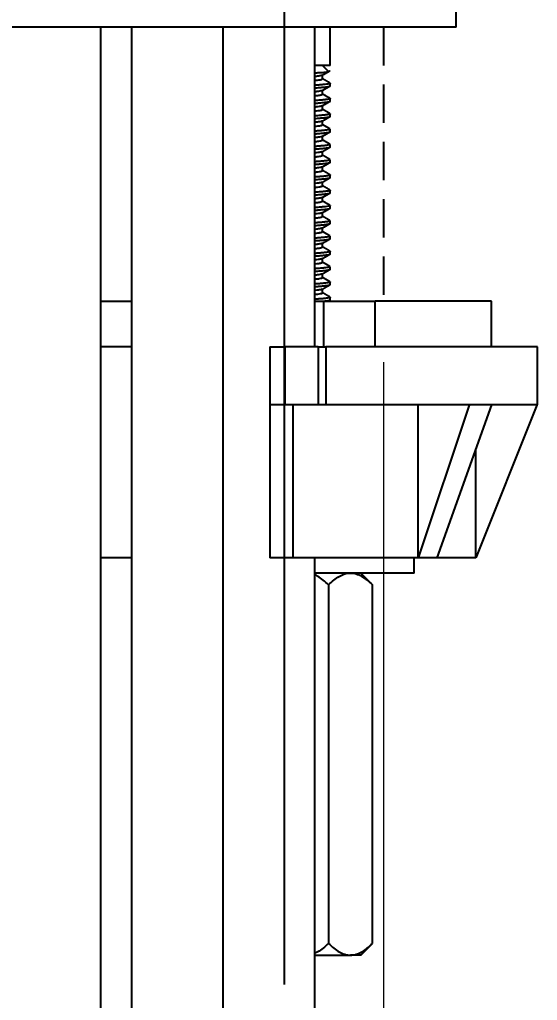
# Model space of a CAD drawing. Extents: x 1425 to 2779, y 0 to 992.
# Drawn here: x 1696.6 to 1730.5, y 295.8 to 359.9 of the extents above; entities that cross this region are included whole.
import ezdxf

# ---------------------------------------------------------------- set-up
doc = ezdxf.new("R2010")
doc.units = 0
doc.header["$LTSCALE"] = 10
doc.header["$MEASUREMENT"] = 0
doc.header["$PDMODE"] = 3
doc.header["$PDSIZE"] = -10
doc.linetypes.add('ACAD_ISO04W100', pattern=[30.5, 24, -3, 0.5, -3])
doc.linetypes.add('HIDDEN', pattern=[0.375, 0.25, -0.125])
doc.layers.get('0').update_dxf_attribs({"linetype": 'CONTINUOUS'})
doc.layers.get('DEFPOINTS').update_dxf_attribs({"linetype": 'CONTINUOUS'})
doc.layers.add('1', color=7, linetype='CONTINUOUS')
doc.layers.add('BODY', color=7, linetype='CONTINUOUS')
doc.styles.add('Daelim Dimension', font='')
doc.styles.get('Daelim Dimension').set_extended_font_data('나눔고딕')
doc.dimstyles.new('DEFAULT', dxfattribs={"dimscale": 2, "dimtxt": 2, "dimasz": 2, "dimexe": 0, "dimexo": 2, "dimgap": 1, "dimtad": 1, "dimdec": 1, "dimzin": 9, "dimdsep": 46, "dimtxsty": 'Daelim Dimension', "dimcen": 0.5, "dimclrd": 252, "dimclre": 252, "dimclrt": 3, "dimadec": 1, "dimazin": 0, "dimtfac": 1, "dimtdec": 1, "dimtix": 1, "dimtmove": 0, "dimatfit": 3, "dimfxl": 1, "dimtolj": 1, "dimtzin": 1, "dimlwd": 9, "dimlwe": 9, "dimarcsym": 0})

# ---------------------------------------------------------------- blocks, each defined once
blk = doc.blocks.new('*D14')
at = {"color": 5, "lineweight": 9, "ltscale": 0.5, "transparency": 16777216}
for p, q in [((1685.462, 337.513), (1685.462, 286.945)), ((1720.462, 337.513), (1720.462, 286.945)), ((1685.462, 286.945), (1590.295, 286.945)), ((1716.462, 286.945), (1689.462, 286.945))]:
    blk.add_line(p, q, dxfattribs=at)
at = {"color": 5, "ltscale": 0.5, "transparency": 16777216}
for points in [[(1689.462, 287.612), (1689.462, 286.278), (1685.462, 286.945)], [(1716.462, 287.612), (1716.462, 286.278), (1720.462, 286.945)]]:
    blk.add_solid(points, dxfattribs=at)
at = {"layer": 'DEFPOINTS', "color": 0, "ltscale": 0.5, "transparency": 16777216}
for p in [(1685.462, 341.513), (1720.462, 341.513), (1685.462, 286.945)]:
    blk.add_point(p, dxfattribs=at)
at = {"color": 7, "lineweight": -3, "ltscale": 0.5, "transparency": 16777216, "insert": (1635.878, 296.93), "char_height": 10, "attachment_point": 5, "style": 'Daelim Dimension'}
blk.add_mtext('\\A1;설치구멍 {\\H1.25x;\\C256;Ø}35', dxfattribs=at)

msp = doc.modelspace()

# ---------------------------------------------------------------- linework, layer by layer
at = {"color": 7, "linetype": 'HIDDEN', "lineweight": -3}
msp.add_line((1720.462, 359.429), (1720.462, 341.513), dxfattribs=at)
at = {"color": 7, "lineweight": -3, "ltscale": 0.5}
msp.add_line((1716.849, 322.94), (1716.849, 299.487), dxfattribs=at)
at = {"layer": '1', "color": 7, "linetype": 'Continuous', "lineweight": -3}
for p, q in [((1725.212, 359.429), (1725.212, 360.429)), ((1725.212, 359.429), (1680.712, 359.429)), ((1701.962, 292.325), (1701.962, 359.428)), ((1703.962, 359.428), (1703.962, 292.325)), ((1709.962, 291.18), (1709.962, 359.429)), ((1715.962, 338.515), (1715.962, 359.428)), ((1716.962, 356.929), (1716.962, 359.429)), ((1716.962, 356.929), (1715.962, 356.929)), ((1716.849, 356.542), (1716.462, 356.929)), ((1716.462, 356.052), (1716.462, 356.298)), ((1716.962, 355.595), (1716.962, 355.763)), ((1716.462, 355.052), (1716.462, 355.298)), ((1716.462, 354.052), (1716.462, 354.298)), ((1716.962, 354.596), (1716.962, 354.764)), ((1716.962, 353.595), (1716.962, 353.763)), ((1716.462, 353.052), (1716.462, 353.298)), ((1716.962, 352.595), (1716.962, 352.763)), ((1716.462, 352.052), (1716.462, 352.298)), ((1716.962, 351.596), (1716.962, 351.763)), ((1716.462, 351.052), (1716.462, 351.298)), ((1716.962, 350.595), (1716.962, 350.763)), ((1716.462, 350.052), (1716.462, 350.298)), ((1716.962, 349.596), (1716.962, 349.764)), ((1716.462, 349.053), (1716.462, 349.298)), ((1716.962, 348.595), (1716.962, 348.763)), ((1716.462, 348.052), (1716.462, 348.298)), ((1716.462, 347.052), (1716.462, 347.298)), ((1716.962, 347.595), (1716.962, 347.763)), ((1716.962, 346.596), (1716.962, 346.763)), ((1716.462, 346.052), (1716.462, 346.298)), ((1716.462, 345.052), (1716.462, 345.298)), ((1716.962, 345.595), (1716.962, 345.763)), ((1716.962, 344.596), (1716.962, 344.764)), ((1716.462, 344.053), (1716.462, 344.298)), ((1716.962, 343.595), (1716.962, 343.763)), ((1716.462, 343.052), (1716.462, 343.298)), ((1716.962, 342.595), (1716.962, 342.763)), ((1716.462, 342.052), (1716.462, 342.298)), ((1701.962, 341.513), (1703.02, 341.513)), ((1703.02, 341.513), (1703.962, 341.513)), ((1715.962, 341.513), (1716.52, 341.513)), ((1716.52, 341.513), (1719.898, 341.513)), ((1716.52, 341.513), (1716.52, 338.513)), ((1716.962, 341.596), (1716.962, 341.763)), ((1727.52, 341.513), (1719.898, 341.513)), ((1719.898, 338.513), (1719.898, 341.513)), ((1727.52, 338.513), (1727.52, 341.513)), ((1703.02, 338.513), (1701.962, 338.513)), ((1703.962, 338.513), (1703.02, 338.513)), ((1713.02, 338.513), (1714.02, 338.513)), ((1713.02, 338.513), (1713.02, 334.713)), ((1716.183, 338.513), (1714.02, 338.513)), ((1714.02, 334.713), (1714.02, 338.513)), ((1716.183, 338.513), (1716.68, 338.513)), ((1716.183, 338.513), (1716.183, 334.713)), ((1730.52, 338.513), (1716.68, 338.513)), ((1716.68, 338.513), (1716.68, 334.713)), ((1730.52, 334.713), (1730.52, 338.513)), ((1713.02, 334.713), (1713.02, 324.713)), ((1714.02, 334.713), (1713.02, 334.713)), ((1716.183, 334.713), (1714.02, 334.713)), ((1714.509, 334.713), (1714.509, 324.713)), ((1716.68, 334.713), (1716.183, 334.713)), ((1726.051, 334.713), (1716.68, 334.713)), ((1722.718, 324.713), (1722.718, 334.713)), ((1726.052, 334.711), (1722.718, 324.713)), ((1723.968, 324.713), (1727.534, 334.713)), ((1727.534, 334.713), (1726.071, 334.713)), ((1730.481, 334.712), (1726.487, 324.713)), ((1730.48, 334.713), (1727.534, 334.713)), ((1730.482, 334.713), (1730.48, 334.709)), ((1730.52, 334.713), (1730.482, 334.713)), ((1726.487, 324.713), (1726.487, 331.778)), ((1703.02, 324.713), (1701.962, 324.713)), ((1703.962, 324.713), (1703.02, 324.713)), ((1714.509, 324.713), (1713.02, 324.713)), ((1722.718, 324.713), (1714.509, 324.713)), ((1715.962, 292.325), (1715.962, 324.713)), ((1722.462, 323.714), (1722.462, 324.713)), ((1723.968, 324.713), (1722.718, 324.713)), ((1726.487, 324.713), (1723.968, 324.713)), ((1722.462, 323.714), (1715.962, 323.714)), ((1719.736, 322.94), (1718.962, 323.714)), ((1719.736, 299.487), (1719.736, 322.94)), ((1718.962, 298.714), (1719.736, 299.487)), ((1715.962, 298.714), (1718.292, 298.714)), ((1718.962, 298.714), (1718.292, 298.714))]:
    msp.add_line(p, q, dxfattribs=at)
msp.add_ellipse((1703.727, 268.073), major_axis=(23.936, 66.598), ratio=0.180386, start_param=0.118792, end_param=0.120154, dxfattribs=at)
for points, knots in [([(1716.445, 356.288), (1716.439, 356.284), (1716.43, 356.281), (1716.394, 356.269), (1716.358, 356.261), (1716.299, 356.25), (1716.287, 356.248), (1716.261, 356.244), (1716.247, 356.241), (1716.204, 356.235), (1716.173, 356.23), (1716.092, 356.22), (1716.039, 356.213), (1715.982, 356.207)], [0, 0, 0, 0, 0.135204, 0.135204, 0.454081, 0.454081, 0.533801, 0.533801, 0.61352, 0.61352, 0.772959, 0.772959, 1, 1, 1, 1]), ([(1715.988, 356.451), (1716.028, 356.453), (1716.067, 356.455), (1716.129, 356.458), (1716.152, 356.46), (1716.198, 356.462), (1716.22, 356.463), (1716.286, 356.467), (1716.327, 356.47), (1716.445, 356.477), (1716.515, 356.482), (1716.606, 356.49), (1716.634, 356.492), (1716.673, 356.496), (1716.685, 356.497), (1716.709, 356.5), (1716.72, 356.501), (1716.772, 356.507), (1716.804, 356.511), (1716.847, 356.521), (1716.858, 356.525), (1716.859, 356.532), (1716.859, 356.533), (1716.857, 356.534), (1716.857, 356.534), (1716.857, 356.534)], [0, 0, 0, 0, 0.070419, 0.070419, 0.114596, 0.114596, 0.158773, 0.158773, 0.247128, 0.247128, 0.423838, 0.423838, 0.512192, 0.512192, 0.55637, 0.55637, 0.600547, 0.600547, 0.777256, 0.777256, 0.953966, 0.953966, 0.998143, 0.998143, 1, 1, 1, 1]), ([(1716.962, 355.764), (1716.962, 355.755), (1716.95, 355.747), (1716.918, 355.736), (1716.911, 355.733), (1716.895, 355.729), (1716.886, 355.726), (1716.857, 355.72), (1716.835, 355.715), (1716.76, 355.702), (1716.697, 355.694), (1716.604, 355.683), (1716.584, 355.681), (1716.554, 355.678), (1716.544, 355.677), (1716.523, 355.675), (1716.47, 355.67), (1716.413, 355.665), (1716.269, 355.653), (1716.163, 355.644), (1716.02, 355.634), (1715.992, 355.632), (1715.964, 355.63)], [0, 0, 0, 0, 0.188657, 0.188657, 0.236586, 0.236586, 0.284515, 0.284515, 0.380373, 0.380373, 0.572089, 0.572089, 0.620019, 0.620019, 0.643983, 0.643983, 0.667948, 0.763806, 0.763806, 0.955522, 0.955522, 1, 1, 1, 1]), ([(1715.979, 355.951), (1716.031, 355.956), (1716.079, 355.962), (1716.191, 355.975), (1716.25, 355.984), (1716.311, 355.995), (1716.322, 355.997), (1716.344, 356.002), (1716.354, 356.004), (1716.383, 356.011), (1716.399, 356.015), (1716.439, 356.029), (1716.455, 356.038), (1716.461, 356.049), (1716.462, 356.05), (1716.462, 356.052)], [0, 0, 0, 0, 0.166667, 0.166667, 0.427084, 0.427084, 0.492188, 0.492188, 0.557292, 0.557292, 0.6875, 0.6875, 0.947917, 0.947917, 1, 1, 1, 1]), ([(1715.986, 355.463), (1716.001, 355.464), (1716.017, 355.465), (1716.09, 355.471), (1716.146, 355.475), (1716.227, 355.481), (1716.253, 355.484), (1716.305, 355.488), (1716.33, 355.49), (1716.403, 355.497), (1716.449, 355.502), (1716.579, 355.515), (1716.654, 355.524), (1716.733, 355.534), (1716.748, 355.536), (1716.777, 355.541), (1716.791, 355.543), (1716.83, 355.549), (1716.853, 355.553), (1716.911, 355.565), (1716.938, 355.573), (1716.958, 355.586), (1716.962, 355.59), (1716.962, 355.594), (1716.962, 355.594), (1716.962, 355.595)], [0, 0, 0, 0, 0.025621, 0.025621, 0.12267, 0.12267, 0.171195, 0.171195, 0.21972, 0.21972, 0.316769, 0.316769, 0.510868, 0.510868, 0.559392, 0.559392, 0.607917, 0.607917, 0.704966, 0.704966, 0.899065, 0.899065, 0.996115, 0.996115, 1, 1, 1, 1]), ([(1716.448, 355.29), (1716.446, 355.288), (1716.443, 355.287), (1716.435, 355.283), (1716.429, 355.281), (1716.417, 355.277), (1716.411, 355.275), (1716.388, 355.268), (1716.371, 355.264), (1716.31, 355.251), (1716.26, 355.243), (1716.184, 355.232), (1716.168, 355.23), (1716.135, 355.225), (1716.117, 355.223), (1716.064, 355.216), (1716.026, 355.212), (1715.984, 355.207), (1715.983, 355.207), (1715.982, 355.207)], [0, 0, 0, 0, 0.057498, 0.057498, 0.135623, 0.135623, 0.213748, 0.213748, 0.369999, 0.369999, 0.682499, 0.682499, 0.760624, 0.760624, 0.83875, 0.83875, 0.995, 0.995, 1, 1, 1, 1]), ([(1715.987, 354.952), (1716.025, 354.956), (1716.08, 354.962), (1716.13, 354.968), (1716.164, 354.972), (1716.18, 354.974), (1716.257, 354.985), (1716.308, 354.994), (1716.369, 355.007), (1716.395, 355.014), (1716.415, 355.021), (1716.428, 355.025), (1716.433, 355.028), (1716.454, 355.037), (1716.462, 355.045), (1716.462, 355.052)], [0, 0, 0, 0, 0.124999, 0.19065, 0.19065, 0.256301, 0.256301, 0.518904, 0.518904, 0.650206, 0.715857, 0.715857, 0.781508, 0.781508, 1, 1, 1, 1]), ([(1715.963, 354.461), (1715.988, 354.463), (1716.012, 354.465), (1716.095, 354.471), (1716.151, 354.475), (1716.311, 354.488), (1716.408, 354.497), (1716.537, 354.511), (1716.578, 354.515), (1716.634, 354.522), (1716.653, 354.524), (1716.687, 354.528), (1716.704, 354.53), (1716.783, 354.541), (1716.834, 354.549), (1716.893, 354.561), (1716.909, 354.565), (1716.929, 354.572), (1716.934, 354.574), (1716.944, 354.578), (1716.949, 354.58), (1716.958, 354.586), (1716.962, 354.59), (1716.962, 354.594)], [0, 0, 0, 0, 0.039352, 0.039352, 0.135802, 0.135802, 0.328702, 0.328702, 0.425153, 0.425153, 0.473378, 0.473378, 0.521603, 0.521603, 0.714503, 0.714503, 0.810954, 0.810954, 0.859179, 0.859179, 0.907404, 0.907404, 1, 1, 1, 1]), ([(1716.445, 354.288), (1716.433, 354.281), (1716.413, 354.275), (1716.368, 354.264), (1716.349, 354.259), (1716.315, 354.253), (1716.303, 354.251), (1716.278, 354.246), (1716.265, 354.244), (1716.197, 354.233), (1716.132, 354.225), (1716.031, 354.212), (1716.004, 354.209), (1715.975, 354.206)], [0, 0, 0, 0, 0.257574, 0.257574, 0.415402, 0.415402, 0.494317, 0.494317, 0.573231, 0.573231, 0.888888, 0.888888, 1, 1, 1, 1]), ([(1716.948, 354.779), (1716.949, 354.779), (1716.95, 354.778), (1716.955, 354.775), (1716.957, 354.773), (1716.961, 354.769), (1716.962, 354.767), (1716.963, 354.756), (1716.95, 354.747), (1716.9, 354.729), (1716.862, 354.72), (1716.799, 354.709), (1716.786, 354.707), (1716.757, 354.702), (1716.742, 354.7), (1716.695, 354.694), (1716.661, 354.69), (1716.55, 354.677), (1716.465, 354.669), (1716.344, 354.659), (1716.319, 354.657), (1716.268, 354.653), (1716.242, 354.651), (1716.162, 354.644), (1716.107, 354.64), (1716.029, 354.634), (1716.008, 354.633), (1715.987, 354.631)], [0, 0, 0, 0, 0.014588, 0.014588, 0.05799, 0.05799, 0.101393, 0.101393, 0.275003, 0.275003, 0.448614, 0.448614, 0.492016, 0.492016, 0.535419, 0.535419, 0.622224, 0.622224, 0.795835, 0.795835, 0.839237, 0.839237, 0.88264, 0.88264, 0.969445, 0.969445, 1, 1, 1, 1]), ([(1715.957, 353.949), (1715.975, 353.951), (1715.993, 353.953), (1716.031, 353.956), (1716.05, 353.959), (1716.142, 353.969), (1716.205, 353.977), (1716.286, 353.99), (1716.31, 353.995), (1716.343, 354.002), (1716.353, 354.004), (1716.372, 354.008), (1716.381, 354.011), (1716.422, 354.022), (1716.444, 354.031), (1716.459, 354.044), (1716.462, 354.048), (1716.462, 354.052)], [0, 0, 0, 0, 0.056403, 0.056403, 0.119919, 0.119919, 0.373985, 0.373985, 0.501017, 0.501017, 0.564534, 0.564534, 0.62805, 0.62805, 0.882116, 0.882116, 1, 1, 1, 1]), ([(1716.962, 353.763), (1716.962, 353.759), (1716.959, 353.756), (1716.951, 353.75), (1716.947, 353.747), (1716.938, 353.743), (1716.932, 353.741), (1716.901, 353.729), (1716.863, 353.72), (1716.788, 353.707), (1716.76, 353.703), (1716.714, 353.696), (1716.689, 353.693), (1716.663, 353.69), (1716.645, 353.688), (1716.636, 353.687), (1716.552, 353.677), (1716.466, 353.669), (1716.275, 353.653), (1716.169, 353.645), (1716.024, 353.634), (1715.995, 353.632), (1715.965, 353.63)], [0, 0, 0, 0, 0.084111, 0.084111, 0.132336, 0.132336, 0.180561, 0.180561, 0.373461, 0.373461, 0.469911, 0.469911, 0.518136, 0.542249, 0.542249, 0.566361, 0.566361, 0.759261, 0.759261, 0.952161, 0.952161, 1, 1, 1, 1]), ([(1716.447, 353.289), (1716.446, 353.289), (1716.446, 353.288), (1716.441, 353.286), (1716.436, 353.284), (1716.426, 353.279), (1716.419, 353.277), (1716.386, 353.267), (1716.348, 353.259), (1716.275, 353.246), (1716.248, 353.241), (1716.204, 353.235), (1716.189, 353.233), (1716.157, 353.228), (1716.14, 353.226), (1716.08, 353.218), (1716.033, 353.212), (1715.983, 353.207)], [0, 0, 0, 0, 0.013887, 0.013887, 0.092801, 0.092801, 0.171716, 0.171716, 0.487372, 0.487372, 0.645201, 0.645201, 0.724115, 0.724115, 0.803029, 0.803029, 1, 1, 1, 1]), ([(1715.988, 353.463), (1716.005, 353.464), (1716.023, 353.466), (1716.098, 353.471), (1716.153, 353.475), (1716.26, 353.484), (1716.311, 353.489), (1716.383, 353.495), (1716.407, 353.498), (1716.453, 353.502), (1716.476, 353.504), (1716.584, 353.516), (1716.658, 353.524), (1716.753, 353.537), (1716.781, 353.541), (1716.82, 353.547), (1716.832, 353.549), (1716.854, 353.554), (1716.865, 353.556), (1716.913, 353.566), (1716.939, 353.574), (1716.959, 353.586), (1716.962, 353.59), (1716.962, 353.595), (1716.962, 353.595), (1716.962, 353.595)], [0, 0, 0, 0, 0.028726, 0.028726, 0.125776, 0.125776, 0.222825, 0.222825, 0.27135, 0.27135, 0.319875, 0.319875, 0.513974, 0.513974, 0.611023, 0.611023, 0.659548, 0.659548, 0.708073, 0.708073, 0.902172, 0.902172, 0.999221, 0.999221, 1, 1, 1, 1]), ([(1715.989, 352.952), (1716.046, 352.958), (1716.098, 352.964), (1716.162, 352.972), (1716.178, 352.974), (1716.209, 352.978), (1716.224, 352.981), (1716.266, 352.987), (1716.292, 352.992), (1716.361, 353.005), (1716.396, 353.014), (1716.433, 353.027), (1716.443, 353.032), (1716.457, 353.041), (1716.461, 353.045), (1716.462, 353.051), (1716.462, 353.052), (1716.462, 353.052)], [0, 0, 0, 0, 0.186974, 0.186974, 0.252625, 0.252625, 0.318277, 0.318277, 0.449579, 0.449579, 0.712184, 0.712184, 0.843486, 0.843486, 0.974789, 0.974789, 1, 1, 1, 1]), ([(1715.976, 352.462), (1715.998, 352.464), (1716.02, 352.465), (1716.071, 352.469), (1716.1, 352.471), (1716.156, 352.476), (1716.183, 352.478), (1716.317, 352.489), (1716.51, 352.507), (1716.66, 352.524), (1716.787, 352.542), (1716.837, 352.55), (1716.914, 352.566), (1716.94, 352.574), (1716.956, 352.584), (1716.958, 352.586), (1716.961, 352.59), (1716.962, 352.592), (1716.962, 352.594)], [0, 0, 0, 0, 0.036491, 0.036491, 0.085016, 0.085016, 0.133541, 0.133541, 0.327642, 0.521742, 0.521742, 0.715843, 0.715843, 0.909943, 0.909943, 0.958468, 0.958468, 1, 1, 1, 1]), ([(1716.962, 352.764), (1716.962, 352.756), (1716.95, 352.747), (1716.914, 352.734), (1716.899, 352.73), (1716.876, 352.724), (1716.871, 352.723), (1716.86, 352.721), (1716.855, 352.719), (1716.839, 352.716), (1716.827, 352.714), (1716.764, 352.703), (1716.702, 352.694), (1716.592, 352.682), (1716.552, 352.678), (1716.489, 352.672), (1716.466, 352.67), (1716.421, 352.665), (1716.397, 352.663), (1716.277, 352.653), (1716.171, 352.645), (1716.031, 352.635), (1716.005, 352.633), (1715.978, 352.631)], [0, 0, 0, 0, 0.185188, 0.185188, 0.281639, 0.281639, 0.305751, 0.305751, 0.329864, 0.329864, 0.378089, 0.378089, 0.57099, 0.57099, 0.66744, 0.66744, 0.715665, 0.715665, 0.76389, 0.76389, 0.956791, 0.956791, 1, 1, 1, 1]), ([(1716.447, 352.289), (1716.444, 352.287), (1716.439, 352.285), (1716.424, 352.279), (1716.412, 352.275), (1716.388, 352.268), (1716.38, 352.266), (1716.361, 352.262), (1716.351, 352.26), (1716.298, 352.249), (1716.246, 352.241), (1716.152, 352.228), (1716.102, 352.221), (1716.045, 352.214), (1716.007, 352.21), (1715.988, 352.207), (1715.968, 352.205)], [0, 0, 0, 0, 0.074259, 0.074259, 0.228962, 0.228962, 0.306313, 0.306313, 0.383664, 0.383664, 0.69307, 0.69307, 0.847773, 0.925124, 0.925124, 1, 1, 1, 1]), ([(1715.974, 351.951), (1715.986, 351.952), (1715.997, 351.953), (1716.028, 351.956), (1716.047, 351.958), (1716.085, 351.963), (1716.103, 351.965), (1716.154, 351.971), (1716.186, 351.975), (1716.275, 351.988), (1716.323, 351.997), (1716.371, 352.008), (1716.38, 352.01), (1716.397, 352.015), (1716.404, 352.017), (1716.425, 352.024), (1716.436, 352.028), (1716.456, 352.04), (1716.462, 352.046), (1716.462, 352.052)], [0, 0, 0, 0, 0.037189, 0.037189, 0.101755, 0.101755, 0.166321, 0.166321, 0.295452, 0.295452, 0.553716, 0.553716, 0.618282, 0.618282, 0.682847, 0.682847, 0.811979, 0.811979, 1, 1, 1, 1]), ([(1716.962, 351.763), (1716.962, 351.762), (1716.961, 351.759), (1716.959, 351.757), (1716.957, 351.754), (1716.956, 351.753), (1716.949, 351.748), (1716.939, 351.743), (1716.903, 351.73), (1716.866, 351.721), (1716.792, 351.708), (1716.764, 351.703), (1716.717, 351.697), (1716.701, 351.695), (1716.667, 351.69), (1716.649, 351.688), (1716.557, 351.678), (1716.472, 351.67), (1716.329, 351.658), (1716.279, 351.654), (1716.199, 351.647), (1716.172, 351.645), (1716.116, 351.641), (1716.088, 351.639), (1716.032, 351.635), (1716.005, 351.633), (1715.977, 351.631)], [0, 0, 0, 0, 0.033001, 0.057263, 0.057263, 0.081526, 0.081526, 0.178575, 0.178575, 0.372674, 0.372674, 0.469723, 0.469723, 0.518248, 0.518248, 0.566772, 0.566772, 0.760871, 0.760871, 0.85792, 0.85792, 0.906445, 0.906445, 0.954969, 0.954969, 1, 1, 1, 1]), ([(1715.966, 351.462), (1715.993, 351.464), (1716.02, 351.465), (1716.105, 351.472), (1716.16, 351.476), (1716.319, 351.489), (1716.415, 351.498), (1716.523, 351.509), (1716.544, 351.512), (1716.584, 351.516), (1716.604, 351.518), (1716.66, 351.525), (1716.694, 351.529), (1716.788, 351.542), (1716.838, 351.55), (1716.886, 351.56), (1716.895, 351.562), (1716.911, 351.566), (1716.918, 351.568), (1716.937, 351.574), (1716.956, 351.582), (1716.962, 351.591), (1716.962, 351.595)], [0, 0, 0, 0, 0.043712, 0.043712, 0.139571, 0.139571, 0.331289, 0.331289, 0.379219, 0.379219, 0.427148, 0.427148, 0.523007, 0.523007, 0.714725, 0.714725, 0.762655, 0.762655, 0.810584, 0.810584, 0.906443, 1, 1, 1, 1]), ([(1716.447, 351.289), (1716.433, 351.281), (1716.41, 351.273), (1716.359, 351.261), (1716.338, 351.257), (1716.304, 351.251), (1716.292, 351.249), (1716.266, 351.244), (1716.252, 351.242), (1716.181, 351.231), (1716.099, 351.22), (1716.003, 351.209), (1715.984, 351.207)], [0, 0, 0, 0, 0.295457, 0.295457, 0.453285, 0.453285, 0.532199, 0.532199, 0.611113, 0.611113, 0.926769, 1, 1, 1, 1]), ([(1715.984, 350.952), (1716.022, 350.956), (1716.058, 350.96), (1716.164, 350.972), (1716.225, 350.98), (1716.29, 350.991), (1716.302, 350.994), (1716.326, 350.998), (1716.337, 351), (1716.367, 351.007), (1716.385, 351.011), (1716.43, 351.025), (1716.449, 351.034), (1716.46, 351.045), (1716.461, 351.047), (1716.462, 351.05), (1716.462, 351.051), (1716.462, 351.052)], [0, 0, 0, 0, 0.126049, 0.126049, 0.388653, 0.388653, 0.454304, 0.454304, 0.519955, 0.519955, 0.651257, 0.651257, 0.913861, 0.913861, 0.979512, 0.979512, 1, 1, 1, 1]), ([(1716.962, 350.763), (1716.962, 350.755), (1716.95, 350.747), (1716.922, 350.737), (1716.915, 350.735), (1716.9, 350.73), (1716.891, 350.728), (1716.864, 350.721), (1716.842, 350.717), (1716.768, 350.703), (1716.707, 350.695), (1716.615, 350.685), (1716.596, 350.682), (1716.556, 350.678), (1716.535, 350.676), (1716.472, 350.67), (1716.426, 350.666), (1716.284, 350.654), (1716.179, 350.646), (1716.035, 350.635), (1716.006, 350.633), (1715.973, 350.63), (1715.97, 350.63), (1715.968, 350.63)], [0, 0, 0, 0, 0.175933, 0.175933, 0.224158, 0.224158, 0.272383, 0.272383, 0.368833, 0.368833, 0.561733, 0.561733, 0.609958, 0.609958, 0.658182, 0.658182, 0.754632, 0.754632, 0.947532, 0.947532, 0.995757, 0.995757, 1, 1, 1, 1]), ([(1715.989, 350.463), (1716.009, 350.465), (1716.029, 350.466), (1716.107, 350.472), (1716.162, 350.476), (1716.242, 350.483), (1716.268, 350.485), (1716.307, 350.488), (1716.319, 350.489), (1716.344, 350.492), (1716.405, 350.497), (1716.462, 350.503), (1716.59, 350.516), (1716.664, 350.525), (1716.742, 350.536), (1716.757, 350.538), (1716.786, 350.542), (1716.799, 350.544), (1716.837, 350.55), (1716.859, 350.554), (1716.916, 350.567), (1716.941, 350.574), (1716.959, 350.586), (1716.962, 350.59), (1716.962, 350.594)], [0, 0, 0, 0, 0.033593, 0.033593, 0.13125, 0.13125, 0.180078, 0.180078, 0.204492, 0.204492, 0.228906, 0.326562, 0.326562, 0.521874, 0.521874, 0.570702, 0.570702, 0.61953, 0.61953, 0.717186, 0.717186, 0.912499, 0.912499, 1, 1, 1, 1]), ([(1716.449, 350.29), (1716.44, 350.284), (1716.425, 350.279), (1716.399, 350.271), (1716.391, 350.269), (1716.374, 350.265), (1716.364, 350.263), (1716.334, 350.256), (1716.312, 350.252), (1716.237, 350.239), (1716.177, 350.231), (1716.088, 350.219), (1716.07, 350.217), (1716.032, 350.213), (1716.013, 350.21), (1715.987, 350.207), (1715.982, 350.207), (1715.976, 350.206)], [0, 0, 0, 0, 0.205445, 0.205445, 0.282796, 0.282796, 0.360148, 0.360148, 0.514851, 0.514851, 0.824257, 0.824257, 0.901608, 0.901608, 0.97896, 0.97896, 1, 1, 1, 1]), ([(1715.984, 349.952), (1716.011, 349.954), (1716.058, 349.959), (1716.101, 349.964), (1716.135, 349.969), (1716.152, 349.971), (1716.233, 349.981), (1716.287, 349.99), (1716.352, 350.003), (1716.381, 350.01), (1716.404, 350.017), (1716.417, 350.021), (1716.424, 350.024), (1716.451, 350.035), (1716.462, 350.044), (1716.462, 350.053)], [0, 0, 0, 0, 0.090623, 0.155727, 0.155727, 0.220831, 0.220831, 0.481245, 0.481245, 0.611452, 0.676556, 0.676556, 0.741659, 0.741659, 1, 1, 1, 1]), ([(1716.953, 349.776), (1716.958, 349.773), (1716.961, 349.769), (1716.962, 349.764), (1716.962, 349.761), (1716.96, 349.757), (1716.958, 349.755), (1716.949, 349.748), (1716.941, 349.744), (1716.905, 349.73), (1716.869, 349.721), (1716.807, 349.71), (1716.794, 349.708), (1716.766, 349.704), (1716.751, 349.702), (1716.705, 349.695), (1716.671, 349.691), (1716.562, 349.678), (1716.478, 349.67), (1716.359, 349.66), (1716.334, 349.658), (1716.283, 349.654), (1716.206, 349.648), (1716.123, 349.641), (1716.041, 349.635), (1716.016, 349.633), (1715.991, 349.632)], [0, 0, 0, 0, 0.073867, 0.073867, 0.118256, 0.118256, 0.162645, 0.162645, 0.251423, 0.251423, 0.42898, 0.42898, 0.473369, 0.473369, 0.517758, 0.517758, 0.606536, 0.606536, 0.784092, 0.784092, 0.828481, 0.828481, 0.87287, 0.961648, 0.961648, 1, 1, 1, 1]), ([(1715.966, 349.462), (1715.996, 349.464), (1716.025, 349.466), (1716.111, 349.472), (1716.167, 349.477), (1716.326, 349.49), (1716.421, 349.499), (1716.549, 349.512), (1716.589, 349.516), (1716.645, 349.523), (1716.663, 349.525), (1716.697, 349.529), (1716.713, 349.532), (1716.791, 349.542), (1716.841, 349.55), (1716.898, 349.563), (1716.913, 349.567), (1716.932, 349.573), (1716.938, 349.575), (1716.947, 349.579), (1716.951, 349.581), (1716.959, 349.587), (1716.962, 349.59), (1716.962, 349.594)], [0, 0, 0, 0, 0.047068, 0.047068, 0.143518, 0.143518, 0.336418, 0.336418, 0.432869, 0.432869, 0.481094, 0.481094, 0.529319, 0.529319, 0.72222, 0.72222, 0.81867, 0.81867, 0.866895, 0.866895, 0.91512, 0.91512, 1, 1, 1, 1]), ([(1716.446, 349.288), (1716.441, 349.286), (1716.436, 349.283), (1716.407, 349.273), (1716.374, 349.264), (1716.319, 349.254), (1716.308, 349.252), (1716.283, 349.247), (1716.27, 349.245), (1716.229, 349.239), (1716.2, 349.234), (1716.112, 349.222), (1716.048, 349.214), (1715.978, 349.206)], [0, 0, 0, 0, 0.093437, 0.093437, 0.409093, 0.409093, 0.488007, 0.488007, 0.566921, 0.566921, 0.724749, 0.724749, 1, 1, 1, 1]), ([(1715.962, 348.949), (1715.967, 348.95), (1715.972, 348.95), (1715.997, 348.953), (1716.017, 348.955), (1716.112, 348.965), (1716.179, 348.974), (1716.264, 348.987), (1716.289, 348.991), (1716.324, 348.998), (1716.336, 349), (1716.356, 349.004), (1716.366, 349.007), (1716.411, 349.018), (1716.435, 349.027), (1716.456, 349.04), (1716.46, 349.045), (1716.462, 349.05), (1716.462, 349.052), (1716.462, 349.053)], [0, 0, 0, 0, 0.015752, 0.015752, 0.079268, 0.079268, 0.333332, 0.333332, 0.460364, 0.460364, 0.52388, 0.52388, 0.587396, 0.587396, 0.84146, 0.84146, 0.968492, 0.968492, 1, 1, 1, 1]), ([(1716.962, 348.763), (1716.962, 348.76), (1716.96, 348.757), (1716.953, 348.751), (1716.949, 348.749), (1716.941, 348.744), (1716.935, 348.742), (1716.906, 348.731), (1716.869, 348.722), (1716.796, 348.708), (1716.769, 348.704), (1716.723, 348.698), (1716.707, 348.696), (1716.673, 348.691), (1716.656, 348.689), (1716.564, 348.679), (1716.479, 348.671), (1716.29, 348.654), (1716.185, 348.646), (1716.041, 348.635), (1716.012, 348.633), (1715.977, 348.631), (1715.973, 348.63), (1715.968, 348.63)], [0, 0, 0, 0, 0.076398, 0.076398, 0.124623, 0.124623, 0.172848, 0.172848, 0.365747, 0.365747, 0.462197, 0.462197, 0.510422, 0.510422, 0.558647, 0.558647, 0.751546, 0.751546, 0.944446, 0.944446, 0.992671, 0.992671, 1, 1, 1, 1]), ([(1715.979, 348.463), (1716.005, 348.464), (1716.031, 348.466), (1716.114, 348.472), (1716.169, 348.477), (1716.275, 348.485), (1716.325, 348.49), (1716.385, 348.496), (1716.397, 348.497), (1716.421, 348.499), (1716.432, 348.5), (1716.466, 348.503), (1716.488, 348.506), (1716.595, 348.517), (1716.668, 348.525), (1716.761, 348.538), (1716.789, 348.542), (1716.827, 348.549), (1716.839, 348.551), (1716.861, 348.555), (1716.871, 348.557), (1716.918, 348.567), (1716.942, 348.575), (1716.959, 348.587), (1716.962, 348.59), (1716.962, 348.594)], [0, 0, 0, 0, 0.042702, 0.042702, 0.139752, 0.139752, 0.236802, 0.236802, 0.261064, 0.261064, 0.285326, 0.285326, 0.333851, 0.333851, 0.527951, 0.527951, 0.625001, 0.625001, 0.673526, 0.673526, 0.722051, 0.722051, 0.91615, 0.91615, 1, 1, 1, 1]), ([(1716.449, 348.29), (1716.448, 348.29), (1716.447, 348.289), (1716.443, 348.287), (1716.438, 348.284), (1716.428, 348.28), (1716.422, 348.278), (1716.402, 348.272), (1716.386, 348.268), (1716.33, 348.255), (1716.283, 348.247), (1716.21, 348.236), (1716.195, 348.233), (1716.163, 348.229), (1716.146, 348.227), (1716.095, 348.22), (1716.058, 348.216), (1716.008, 348.21), (1715.997, 348.208), (1715.985, 348.207)], [0, 0, 0, 0, 0.017498, 0.017498, 0.095623, 0.095623, 0.173748, 0.173748, 0.329999, 0.329999, 0.642499, 0.642499, 0.720624, 0.720624, 0.79875, 0.79875, 0.955, 0.955, 1, 1, 1, 1]), ([(1715.986, 347.952), (1716.032, 347.957), (1716.076, 347.961), (1716.134, 347.968), (1716.15, 347.971), (1716.183, 347.975), (1716.198, 347.977), (1716.243, 347.983), (1716.27, 347.988), (1716.344, 348.001), (1716.382, 348.01), (1716.424, 348.023), (1716.435, 348.028), (1716.452, 348.037), (1716.457, 348.042), (1716.461, 348.048), (1716.462, 348.05), (1716.462, 348.052)], [0, 0, 0, 0, 0.15336, 0.15336, 0.219011, 0.219011, 0.284662, 0.284662, 0.415964, 0.415964, 0.678568, 0.678568, 0.80987, 0.80987, 0.941172, 0.941172, 1, 1, 1, 1]), ([(1716.445, 347.288), (1716.434, 347.282), (1716.419, 347.277), (1716.391, 347.269), (1716.383, 347.267), (1716.365, 347.263), (1716.355, 347.261), (1716.324, 347.254), (1716.3, 347.25), (1716.222, 347.237), (1716.161, 347.228), (1716.053, 347.215), (1716.015, 347.21), (1715.967, 347.205), (1715.961, 347.204), (1715.955, 347.204)], [0, 0, 0, 0, 0.202972, 0.202972, 0.280323, 0.280323, 0.357675, 0.357675, 0.512378, 0.512378, 0.821783, 0.821783, 0.976486, 0.976486, 1, 1, 1, 1]), ([(1715.979, 347.463), (1716.006, 347.464), (1716.033, 347.466), (1716.088, 347.47), (1716.116, 347.473), (1716.172, 347.477), (1716.199, 347.479), (1716.332, 347.49), (1716.427, 347.499), (1716.554, 347.513), (1716.593, 347.517), (1716.649, 347.523), (1716.675, 347.527), (1716.7, 347.53), (1716.717, 347.532), (1716.725, 347.533), (1716.795, 347.543), (1716.844, 347.551), (1716.918, 347.567), (1716.943, 347.575), (1716.957, 347.586), (1716.959, 347.588), (1716.962, 347.591), (1716.962, 347.593), (1716.962, 347.594)], [0, 0, 0, 0, 0.044255, 0.044255, 0.09278, 0.09278, 0.141305, 0.141305, 0.335404, 0.335404, 0.432454, 0.432454, 0.480979, 0.505242, 0.505242, 0.529504, 0.529504, 0.723604, 0.723604, 0.917704, 0.917704, 0.966229, 0.966229, 1, 1, 1, 1]), ([(1716.962, 347.763), (1716.962, 347.756), (1716.951, 347.748), (1716.919, 347.735), (1716.904, 347.731), (1716.877, 347.724), (1716.867, 347.722), (1716.845, 347.717), (1716.834, 347.715), (1716.773, 347.704), (1716.712, 347.696), (1716.603, 347.683), (1716.564, 347.679), (1716.501, 347.673), (1716.48, 347.671), (1716.434, 347.667), (1716.411, 347.665), (1716.292, 347.654), (1716.187, 347.646), (1716.043, 347.635), (1716.013, 347.633), (1715.981, 347.631)], [0, 0, 0, 0, 0.172368, 0.172368, 0.269417, 0.269417, 0.317941, 0.317941, 0.366466, 0.366466, 0.560564, 0.560564, 0.657612, 0.657612, 0.706137, 0.706137, 0.754661, 0.754661, 0.948759, 0.948759, 1, 1, 1, 1]), ([(1715.969, 346.462), (1716.001, 346.464), (1716.033, 346.466), (1716.121, 346.473), (1716.176, 346.477), (1716.333, 346.49), (1716.429, 346.499), (1716.535, 346.511), (1716.556, 346.513), (1716.596, 346.517), (1716.615, 346.519), (1716.67, 346.526), (1716.704, 346.53), (1716.795, 346.543), (1716.845, 346.551), (1716.887, 346.56), (1716.891, 346.561), (1716.9, 346.563), (1716.904, 346.564), (1716.915, 346.567), (1716.922, 346.569), (1716.94, 346.576), (1716.949, 346.58), (1716.959, 346.587), (1716.962, 346.591), (1716.962, 346.594)], [0, 0, 0, 0, 0.051698, 0.051698, 0.148149, 0.148149, 0.341051, 0.341051, 0.389277, 0.389277, 0.437502, 0.437502, 0.533953, 0.533953, 0.726855, 0.726855, 0.750968, 0.750968, 0.775081, 0.775081, 0.823306, 0.823306, 0.919757, 0.919757, 1, 1, 1, 1]), ([(1715.971, 346.95), (1715.972, 346.95), (1715.973, 346.95), (1715.995, 346.953), (1716.015, 346.955), (1716.053, 346.959), (1716.072, 346.961), (1716.126, 346.967), (1716.159, 346.972), (1716.252, 346.984), (1716.303, 346.993), (1716.355, 347.004), (1716.365, 347.006), (1716.383, 347.011), (1716.391, 347.013), (1716.414, 347.02), (1716.427, 347.025), (1716.453, 347.037), (1716.462, 347.045), (1716.462, 347.052)], [0, 0, 0, 0, 0.004131, 0.004131, 0.068697, 0.068697, 0.133263, 0.133263, 0.262395, 0.262395, 0.520658, 0.520658, 0.585224, 0.585224, 0.64979, 0.64979, 0.778922, 0.778922, 1, 1, 1, 1]), ([(1716.962, 346.764), (1716.962, 346.76), (1716.96, 346.757), (1716.951, 346.749), (1716.942, 346.745), (1716.908, 346.731), (1716.872, 346.722), (1716.799, 346.709), (1716.772, 346.705), (1716.726, 346.698), (1716.71, 346.696), (1716.677, 346.692), (1716.659, 346.69), (1716.569, 346.679), (1716.485, 346.671), (1716.344, 346.659), (1716.294, 346.655), (1716.228, 346.65), (1716.215, 346.649), (1716.188, 346.646), (1716.174, 346.645), (1716.133, 346.642), (1716.105, 346.64), (1716.045, 346.636), (1716.013, 346.633), (1715.981, 346.631)], [0, 0, 0, 0, 0.073762, 0.073762, 0.170811, 0.170811, 0.364909, 0.364909, 0.461959, 0.461959, 0.510483, 0.510483, 0.559008, 0.559008, 0.753107, 0.753107, 0.850156, 0.850156, 0.874418, 0.874418, 0.898681, 0.898681, 0.947205, 0.947205, 1, 1, 1, 1]), ([(1716.449, 346.29), (1716.446, 346.288), (1716.443, 346.287), (1716.435, 346.283), (1716.43, 346.281), (1716.4, 346.271), (1716.365, 346.262), (1716.297, 346.249), (1716.271, 346.245), (1716.229, 346.239), (1716.214, 346.236), (1716.184, 346.232), (1716.168, 346.23), (1716.102, 346.221), (1716.047, 346.214), (1715.987, 346.207)], [0, 0, 0, 0, 0.061877, 0.061877, 0.140001, 0.140001, 0.452501, 0.452501, 0.608751, 0.608751, 0.686876, 0.686876, 0.765, 0.765, 1, 1, 1, 1]), ([(1715.988, 345.952), (1716.013, 345.955), (1716.038, 345.957), (1716.135, 345.968), (1716.2, 345.977), (1716.268, 345.988), (1716.281, 345.99), (1716.306, 345.994), (1716.318, 345.996), (1716.351, 346.003), (1716.37, 346.008), (1716.42, 346.021), (1716.442, 346.03), (1716.456, 346.041), (1716.458, 346.044), (1716.461, 346.048), (1716.462, 346.05), (1716.462, 346.052)], [0, 0, 0, 0, 0.084033, 0.084033, 0.346638, 0.346638, 0.41229, 0.41229, 0.477941, 0.477941, 0.609244, 0.609244, 0.871849, 0.871849, 0.9375, 0.9375, 1, 1, 1, 1]), ([(1716.962, 345.764), (1716.962, 345.756), (1716.952, 345.748), (1716.926, 345.738), (1716.919, 345.736), (1716.905, 345.731), (1716.896, 345.729), (1716.87, 345.722), (1716.849, 345.718), (1716.776, 345.705), (1716.716, 345.696), (1716.626, 345.686), (1716.598, 345.683), (1716.568, 345.68), (1716.548, 345.677), (1716.537, 345.676), (1716.485, 345.671), (1716.44, 345.667), (1716.298, 345.655), (1716.194, 345.647), (1716.045, 345.636), (1716.008, 345.633), (1715.971, 345.63)], [0, 0, 0, 0, 0.168215, 0.168215, 0.21644, 0.21644, 0.264665, 0.264665, 0.361115, 0.361115, 0.554016, 0.554016, 0.602241, 0.626353, 0.626353, 0.650466, 0.650466, 0.746916, 0.746916, 0.939816, 0.939816, 1, 1, 1, 1]), ([(1716.445, 345.288), (1716.444, 345.287), (1716.443, 345.287), (1716.434, 345.282), (1716.423, 345.278), (1716.402, 345.272), (1716.394, 345.27), (1716.377, 345.266), (1716.368, 345.264), (1716.319, 345.253), (1716.269, 345.244), (1716.18, 345.231), (1716.131, 345.225), (1716.077, 345.218), (1716.039, 345.213), (1716.02, 345.211), (1715.991, 345.208), (1715.981, 345.207), (1715.971, 345.206)], [0, 0, 0, 0, 0.015152, 0.015152, 0.17298, 0.17298, 0.251894, 0.251894, 0.330809, 0.330809, 0.646465, 0.646465, 0.804293, 0.883207, 0.883207, 0.962121, 0.962121, 1, 1, 1, 1]), ([(1715.98, 345.463), (1716.009, 345.465), (1716.038, 345.467), (1716.123, 345.473), (1716.178, 345.477), (1716.257, 345.484), (1716.283, 345.486), (1716.334, 345.491), (1716.358, 345.493), (1716.43, 345.5), (1716.475, 345.504), (1716.601, 345.517), (1716.674, 345.526), (1716.751, 345.537), (1716.766, 345.539), (1716.793, 345.543), (1716.807, 345.545), (1716.844, 345.551), (1716.865, 345.556), (1716.92, 345.568), (1716.944, 345.576), (1716.958, 345.586), (1716.961, 345.589), (1716.962, 345.592), (1716.962, 345.594), (1716.962, 345.594), (1716.962, 345.594)], [0, 0, 0, 0, 0.04736, 0.04736, 0.14441, 0.14441, 0.192935, 0.192935, 0.24146, 0.24146, 0.33851, 0.33851, 0.53261, 0.53261, 0.581135, 0.581135, 0.62966, 0.62966, 0.726709, 0.726709, 0.920809, 0.920809, 0.969334, 0.993596, 0.993596, 1, 1, 1, 1]), ([(1715.98, 344.951), (1715.998, 344.953), (1716.035, 344.957), (1716.07, 344.961), (1716.106, 344.965), (1716.123, 344.967), (1716.208, 344.978), (1716.264, 344.986), (1716.334, 345), (1716.365, 345.006), (1716.39, 345.013), (1716.406, 345.018), (1716.413, 345.02), (1716.445, 345.031), (1716.458, 345.04), (1716.462, 345.05), (1716.462, 345.051), (1716.462, 345.052)], [0, 0, 0, 0, 0.057292, 0.122396, 0.122396, 0.1875, 0.1875, 0.447915, 0.447915, 0.578123, 0.643227, 0.643227, 0.708331, 0.708331, 0.968747, 0.968747, 1, 1, 1, 1]), ([(1716.952, 344.777), (1716.957, 344.773), (1716.96, 344.77), (1716.962, 344.765), (1716.962, 344.763), (1716.961, 344.758), (1716.959, 344.756), (1716.952, 344.75), (1716.943, 344.745), (1716.91, 344.732), (1716.874, 344.723), (1716.82, 344.713), (1716.814, 344.712), (1716.801, 344.709), (1716.795, 344.708), (1716.774, 344.705), (1716.76, 344.703), (1716.714, 344.696), (1716.681, 344.692), (1716.574, 344.68), (1716.491, 344.672), (1716.373, 344.661), (1716.349, 344.659), (1716.299, 344.655), (1716.273, 344.653), (1716.194, 344.647), (1716.14, 344.643), (1716.05, 344.636), (1716.017, 344.633), (1715.983, 344.631)], [0, 0, 0, 0, 0.066387, 0.066387, 0.110526, 0.110526, 0.154664, 0.154664, 0.24294, 0.24294, 0.419494, 0.419494, 0.441563, 0.441563, 0.463632, 0.463632, 0.50777, 0.50777, 0.596047, 0.596047, 0.7726, 0.7726, 0.816738, 0.816738, 0.860877, 0.860877, 0.949153, 0.949153, 1, 1, 1, 1]), ([(1715.969, 344.462), (1715.973, 344.462), (1715.977, 344.462), (1716.011, 344.465), (1716.041, 344.467), (1716.128, 344.473), (1716.183, 344.478), (1716.34, 344.491), (1716.434, 344.5), (1716.561, 344.513), (1716.6, 344.518), (1716.674, 344.526), (1716.707, 344.531), (1716.799, 344.543), (1716.848, 344.552), (1716.902, 344.564), (1716.917, 344.568), (1716.935, 344.574), (1716.941, 344.576), (1716.949, 344.58), (1716.953, 344.582), (1716.96, 344.588), (1716.962, 344.591), (1716.962, 344.594)], [0, 0, 0, 0, 0.006558, 0.006558, 0.054783, 0.054783, 0.151233, 0.151233, 0.344133, 0.344133, 0.440583, 0.440583, 0.537033, 0.537033, 0.729933, 0.729933, 0.826383, 0.826383, 0.874608, 0.874608, 0.922833, 0.922833, 1, 1, 1, 1]), ([(1715.974, 343.951), (1715.984, 343.952), (1715.993, 343.953), (1716.082, 343.962), (1716.151, 343.97), (1716.24, 343.983), (1716.267, 343.987), (1716.305, 343.994), (1716.317, 343.996), (1716.339, 344.001), (1716.349, 344.003), (1716.398, 344.014), (1716.426, 344.023), (1716.451, 344.037), (1716.457, 344.041), (1716.461, 344.048), (1716.462, 344.05), (1716.462, 344.052), (1716.462, 344.052), (1716.462, 344.052)], [0, 0, 0, 0, 0.030991, 0.030991, 0.289256, 0.289256, 0.418388, 0.418388, 0.482954, 0.482954, 0.54752, 0.54752, 0.805784, 0.805784, 0.934917, 0.934917, 0.999483, 0.999483, 1, 1, 1, 1]), ([(1716.449, 344.29), (1716.438, 344.283), (1716.418, 344.276), (1716.375, 344.265), (1716.356, 344.261), (1716.324, 344.254), (1716.312, 344.252), (1716.288, 344.248), (1716.275, 344.246), (1716.207, 344.235), (1716.144, 344.226), (1716.042, 344.214), (1716.012, 344.21), (1715.98, 344.207)], [0, 0, 0, 0, 0.259902, 0.259902, 0.414605, 0.414605, 0.491957, 0.491957, 0.569308, 0.569308, 0.878714, 0.878714, 1, 1, 1, 1]), ([(1716.962, 343.764), (1716.962, 343.761), (1716.96, 343.758), (1716.955, 343.752), (1716.95, 343.749), (1716.943, 343.745), (1716.938, 343.743), (1716.936, 343.742), (1716.91, 343.732), (1716.84, 343.714), (1716.72, 343.697), (1716.63, 343.686), (1716.611, 343.684), (1716.572, 343.68), (1716.512, 343.674), (1716.445, 343.668), (1716.305, 343.655), (1716.201, 343.647), (1716.058, 343.637), (1716.029, 343.634), (1715.99, 343.632), (1715.981, 343.631), (1715.971, 343.63)], [0, 0, 0, 0, 0.068677, 0.068677, 0.116903, 0.141015, 0.141015, 0.165128, 0.165128, 0.358028, 0.550928, 0.550928, 0.599153, 0.599153, 0.647378, 0.743829, 0.743829, 0.936729, 0.936729, 0.984954, 0.984954, 1, 1, 1, 1]), ([(1715.982, 343.463), (1716.013, 343.465), (1716.043, 343.467), (1716.13, 343.474), (1716.239, 343.482), (1716.339, 343.491), (1716.411, 343.498), (1716.434, 343.5), (1716.479, 343.505), (1716.501, 343.507), (1716.606, 343.518), (1716.678, 343.527), (1716.77, 343.539), (1716.797, 343.544), (1716.834, 343.55), (1716.845, 343.552), (1716.867, 343.556), (1716.876, 343.558), (1716.922, 343.568), (1716.945, 343.576), (1716.96, 343.588), (1716.962, 343.591), (1716.962, 343.594)], [0, 0, 0, 0, 0.050464, 0.050464, 0.147512, 0.24456, 0.24456, 0.293085, 0.293085, 0.341609, 0.341609, 0.535705, 0.535705, 0.632753, 0.632753, 0.681277, 0.681277, 0.729802, 0.729802, 0.923898, 0.923898, 1, 1, 1, 1]), ([(1716.447, 343.289), (1716.443, 343.287), (1716.439, 343.285), (1716.43, 343.281), (1716.424, 343.279), (1716.392, 343.268), (1716.355, 343.26), (1716.261, 343.243), (1716.203, 343.234), (1716.118, 343.223), (1716.101, 343.221), (1716.064, 343.216), (1716.046, 343.214), (1716.011, 343.21), (1715.996, 343.208), (1715.98, 343.207)], [0, 0, 0, 0, 0.070077, 0.070077, 0.148991, 0.148991, 0.464647, 0.464647, 0.780303, 0.780303, 0.859217, 0.859217, 0.938131, 0.938131, 1, 1, 1, 1]), ([(1716.962, 342.764), (1716.962, 342.756), (1716.952, 342.749), (1716.923, 342.737), (1716.908, 342.732), (1716.882, 342.726), (1716.873, 342.723), (1716.852, 342.719), (1716.841, 342.717), (1716.781, 342.705), (1716.721, 342.697), (1716.615, 342.684), (1716.576, 342.68), (1716.514, 342.674), (1716.492, 342.672), (1716.448, 342.668), (1716.425, 342.666), (1716.307, 342.656), (1716.203, 342.647), (1716.056, 342.636), (1716.02, 342.634), (1715.984, 342.631)], [0, 0, 0, 0, 0.164605, 0.164605, 0.261654, 0.261654, 0.310178, 0.310178, 0.358703, 0.358703, 0.5528, 0.5528, 0.649849, 0.649849, 0.698373, 0.698373, 0.746898, 0.746898, 0.940995, 0.940995, 1, 1, 1, 1]), ([(1715.99, 342.952), (1716.023, 342.956), (1716.056, 342.959), (1716.104, 342.965), (1716.122, 342.967), (1716.155, 342.971), (1716.172, 342.973), (1716.219, 342.98), (1716.247, 342.984), (1716.325, 342.997), (1716.367, 343.006), (1716.413, 343.02), (1716.426, 343.024), (1716.441, 343.031), (1716.445, 343.033), (1716.452, 343.038), (1716.455, 343.04), (1716.46, 343.046), (1716.462, 343.049), (1716.462, 343.052)], [0, 0, 0, 0, 0.111343, 0.111343, 0.176994, 0.176994, 0.242644, 0.242644, 0.373946, 0.373946, 0.636548, 0.636548, 0.767849, 0.767849, 0.8335, 0.8335, 0.899151, 0.899151, 1, 1, 1, 1]), ([(1716.447, 342.289), (1716.444, 342.287), (1716.441, 342.286), (1716.419, 342.276), (1716.389, 342.268), (1716.338, 342.257), (1716.327, 342.255), (1716.304, 342.251), (1716.292, 342.249), (1716.253, 342.242), (1716.225, 342.238), (1716.133, 342.225), (1716.062, 342.216), (1715.976, 342.206), (1715.971, 342.206), (1715.966, 342.205)], [0, 0, 0, 0, 0.051971, 0.051971, 0.361379, 0.361379, 0.438731, 0.438731, 0.516083, 0.516083, 0.670787, 0.670787, 0.980196, 0.980196, 1, 1, 1, 1]), ([(1715.967, 341.95), (1715.979, 341.951), (1715.99, 341.952), (1716.021, 341.955), (1716.04, 341.958), (1716.096, 341.964), (1716.131, 341.968), (1716.227, 341.981), (1716.282, 341.989), (1716.338, 342), (1716.348, 342.003), (1716.368, 342.007), (1716.377, 342.009), (1716.402, 342.016), (1716.416, 342.021), (1716.45, 342.034), (1716.462, 342.043), (1716.462, 342.052), (1716.462, 342.052), (1716.462, 342.052)], [0, 0, 0, 0, 0.035348, 0.035348, 0.099385, 0.099385, 0.227459, 0.227459, 0.483607, 0.483607, 0.547644, 0.547644, 0.611681, 0.611681, 0.739754, 0.739754, 0.995902, 0.995902, 1, 1, 1, 1]), ([(1715.982, 342.463), (1716.014, 342.465), (1716.045, 342.467), (1716.104, 342.472), (1716.132, 342.474), (1716.188, 342.478), (1716.215, 342.48), (1716.346, 342.492), (1716.44, 342.501), (1716.566, 342.514), (1716.605, 342.518), (1716.659, 342.525), (1716.676, 342.527), (1716.71, 342.531), (1716.726, 342.533), (1716.802, 342.544), (1716.851, 342.552), (1716.904, 342.564), (1716.919, 342.568), (1716.936, 342.574), (1716.942, 342.576), (1716.95, 342.581), (1716.953, 342.583), (1716.96, 342.588), (1716.962, 342.591), (1716.962, 342.594)], [0, 0, 0, 0, 0.052019, 0.052019, 0.100544, 0.100544, 0.149069, 0.149069, 0.343169, 0.343169, 0.440219, 0.440219, 0.488744, 0.488744, 0.537269, 0.537269, 0.731368, 0.731368, 0.828418, 0.828418, 0.876943, 0.876943, 0.925468, 0.925468, 1, 1, 1, 1]), ([(1716.962, 341.763), (1716.962, 341.76), (1716.96, 341.758), (1716.955, 341.753), (1716.952, 341.75), (1716.944, 341.746), (1716.94, 341.744), (1716.912, 341.732), (1716.878, 341.723), (1716.807, 341.71), (1716.78, 341.706), (1716.736, 341.699), (1716.72, 341.697), (1716.687, 341.693), (1716.67, 341.691), (1716.58, 341.68), (1716.498, 341.672), (1716.358, 341.66), (1716.309, 341.656), (1716.231, 341.65), (1716.204, 341.648), (1716.149, 341.643), (1716.121, 341.641), (1716.057, 341.637), (1716.021, 341.634), (1715.984, 341.631)], [0, 0, 0, 0, 0.060161, 0.060161, 0.108989, 0.108989, 0.157817, 0.157817, 0.353128, 0.353128, 0.450784, 0.450784, 0.499612, 0.499612, 0.54844, 0.54844, 0.743752, 0.743752, 0.841407, 0.841407, 0.890235, 0.890235, 0.939063, 0.939063, 1, 1, 1, 1]), ([(1716.522, 341.509), (1716.524, 341.509), (1716.525, 341.509), (1716.547, 341.512), (1716.568, 341.514), (1716.607, 341.519), (1716.626, 341.521), (1716.68, 341.527), (1716.713, 341.531), (1716.803, 341.544), (1716.851, 341.552), (1716.896, 341.562), (1716.905, 341.565), (1716.919, 341.569), (1716.926, 341.571), (1716.943, 341.577), (1716.951, 341.581), (1716.96, 341.588), (1716.962, 341.591), (1716.962, 341.594)], [0, 0, 0, 0, 0.004718, 0.004718, 0.07842, 0.07842, 0.152123, 0.152123, 0.299529, 0.299529, 0.59434, 0.59434, 0.668043, 0.668043, 0.741746, 0.741746, 0.889152, 0.889152, 1, 1, 1, 1]), ([(1716.849, 322.94), (1716.736, 323.053), (1716.621, 323.158), (1716.389, 323.345), (1716.272, 323.427), (1716.089, 323.531), (1716.026, 323.563), (1715.962, 323.591)], [0, 0, 0, 0, 0.25, 0.25, 0.5, 0.5, 0.6306406, 0.6306406, 0.6306406, 0.6306406]), ([(1716.849, 322.94), (1716.962, 323.053), (1717.076, 323.158), (1717.308, 323.345), (1717.426, 323.427), (1717.666, 323.564), (1717.788, 323.619), (1717.974, 323.675), (1718.037, 323.689), (1718.133, 323.704), (1718.165, 323.707), (1718.228, 323.712), (1718.26, 323.714), (1718.292, 323.714)], [0, 0, 0, 0, 0.25, 0.25, 0.5, 0.5, 0.75, 0.75, 0.875, 0.875, 0.9375, 0.9375, 1, 1, 1, 1]), ([(1718.292, 323.714), (1718.419, 323.714), (1718.544, 323.694), (1718.791, 323.621), (1718.913, 323.567), (1719.064, 323.481), (1719.094, 323.463), (1719.154, 323.425), (1719.184, 323.405), (1719.274, 323.343), (1719.333, 323.299), (1719.508, 323.158), (1719.623, 323.053), (1719.736, 322.94)], [0, 0, 0, 0, 0.25, 0.25, 0.5, 0.5, 0.5625, 0.5625, 0.625, 0.625, 0.75, 0.75, 1, 1, 1, 1]), ([(1716.849, 299.487), (1716.736, 299.374), (1716.621, 299.269), (1716.389, 299.082), (1716.272, 299), (1716.089, 298.896), (1716.026, 298.864), (1715.962, 298.836)], [0, 0, 0, 0, 0.25, 0.25, 0.5, 0.5, 0.6306406, 0.6306406, 0.6306406, 0.6306406]), ([(1716.849, 299.487), (1716.962, 299.374), (1717.076, 299.269), (1717.308, 299.082), (1717.426, 299), (1717.666, 298.863), (1717.788, 298.808), (1717.974, 298.752), (1718.037, 298.738), (1718.133, 298.723), (1718.165, 298.72), (1718.228, 298.715), (1718.26, 298.714), (1718.292, 298.714)], [0, 0, 0, 0, 0.25, 0.25, 0.5, 0.5, 0.75, 0.75, 0.875, 0.875, 0.9375, 0.9375, 1, 1, 1, 1]), ([(1718.292, 298.714), (1718.419, 298.714), (1718.544, 298.733), (1718.791, 298.806), (1718.913, 298.86), (1719.064, 298.946), (1719.094, 298.964), (1719.154, 299.002), (1719.184, 299.022), (1719.274, 299.084), (1719.333, 299.128), (1719.508, 299.269), (1719.623, 299.374), (1719.736, 299.487)], [0, 0, 0, 0, 0.25, 0.25, 0.5, 0.5, 0.5625, 0.5625, 0.625, 0.625, 0.75, 0.75, 1, 1, 1, 1])]:
    msp.add_open_spline(points, degree=3, knots=knots, dxfattribs=at)
for points in [[(1716.439, 356.284), (1716.696, 356.434), (1716.954, 356.583)], [(1716.445, 355.288), (1716.702, 355.437), (1716.96, 355.586)], [(1716.958, 355.773), (1716.71, 355.917), (1716.462, 356.061)], [(1716.955, 354.775), (1716.708, 354.918), (1716.462, 355.061)], [(1716.44, 354.285), (1716.697, 354.434), (1716.955, 354.583)], [(1716.96, 353.772), (1716.711, 353.917), (1716.462, 354.061)], [(1716.443, 353.287), (1716.701, 353.436), (1716.959, 353.586)], [(1716.954, 352.776), (1716.708, 352.918), (1716.462, 353.061)], [(1716.443, 352.286), (1716.7, 352.436), (1716.957, 352.585)], [(1716.96, 351.772), (1716.711, 351.916), (1716.462, 352.061)], [(1716.442, 351.286), (1716.699, 351.435), (1716.957, 351.585)], [(1716.954, 350.775), (1716.708, 350.918), (1716.462, 351.061)], [(1716.444, 350.287), (1716.702, 350.437), (1716.959, 350.586)], [(1716.959, 349.773), (1716.711, 349.917), (1716.462, 350.061)], [(1716.44, 349.285), (1716.697, 349.434), (1716.954, 349.583)], [(1716.445, 348.288), (1716.702, 348.437), (1716.96, 348.586)], [(1716.956, 348.774), (1716.709, 348.918), (1716.462, 349.061)], [(1716.957, 347.774), (1716.71, 347.917), (1716.462, 348.061)], [(1716.439, 347.284), (1716.696, 347.434), (1716.954, 347.583)], [(1716.445, 346.288), (1716.702, 346.437), (1716.96, 346.586)], [(1716.958, 346.773), (1716.71, 346.917), (1716.462, 347.061)], [(1716.955, 345.775), (1716.708, 345.918), (1716.462, 346.061)], [(1716.44, 345.285), (1716.697, 345.434), (1716.954, 345.583)], [(1716.959, 344.772), (1716.711, 344.917), (1716.462, 345.061)], [(1716.444, 344.287), (1716.701, 344.436), (1716.959, 344.586)], [(1716.954, 343.776), (1716.708, 343.918), (1716.462, 344.061)], [(1716.442, 343.286), (1716.699, 343.435), (1716.957, 343.585)], [(1716.96, 342.772), (1716.711, 342.916), (1716.462, 343.061)], [(1716.442, 342.286), (1716.699, 342.435), (1716.957, 342.585)], [(1716.954, 341.775), (1716.708, 341.918), (1716.462, 342.061)], [(1716.834, 341.514), (1716.896, 341.55), (1716.959, 341.586)]]:
    msp.add_open_spline(points, degree=2, dxfattribs=at)
at = {"layer": 'BODY', "color": 1, "linetype": 'ACAD_ISO04W100', "lineweight": -3}
msp.add_line((1713.962, 369.326), (1713.962, 296.788), dxfattribs=at)

# ---------------------------------------------------------------- dimensions: what is measured, and where the dimension line sits
at = {"color": 5, "lineweight": -3, "ltscale": 0.5}
dim = msp.add_linear_dim(base=(1685.462, 286.945), p1=(1720.462, 341.513), p2=(1685.462, 341.513), text='설치구멍 {\\H1.25x;\\C256;Ø}<>', dimstyle='DEFAULT', override={"dimtxt": 5, "dimclrd": 5, "dimclre": 5, "dimclrt": 7}, dxfattribs=at)
dim.commit()
dim.dimension.update_dxf_attribs({"geometry": '*D14', "text_midpoint": (1635.878, 286.945), "dimtype": 160})

doc.saveas('drawing.dxf')
